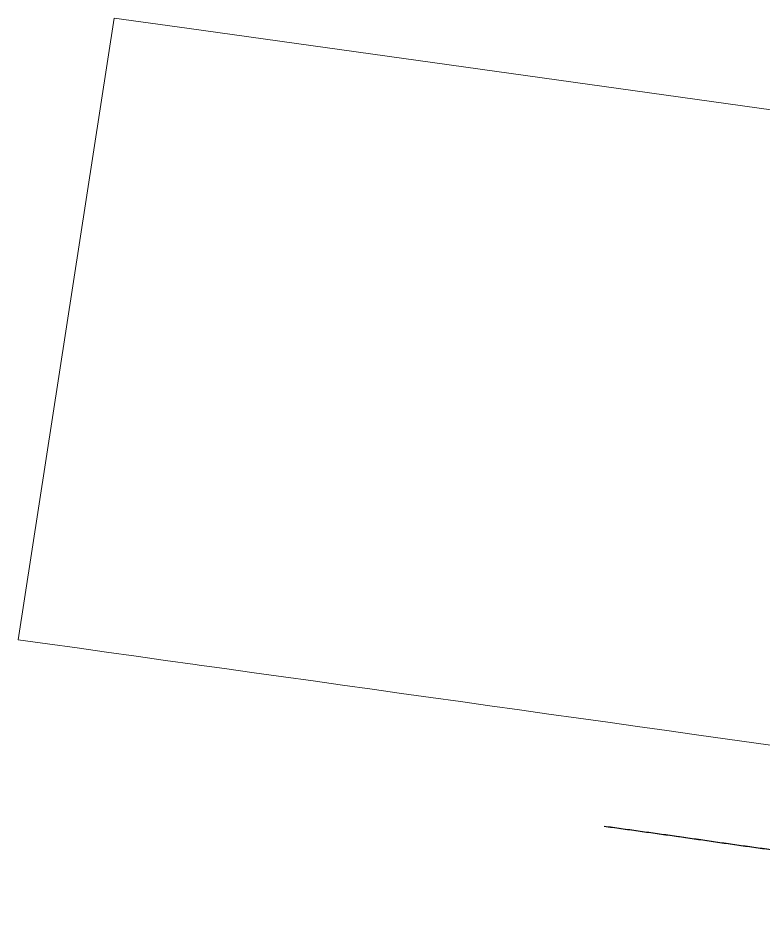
# Model space of a CAD drawing. Header units: metres. Extents: x 273078 to 274216, y 6095183 to 6095936.
# Drawn here: x 273077.7 to 273459.5, y 6095472.2 to 6095936 of the extents above; entities that cross this region are included whole.
import ezdxf

# ---------------------------------------------------------------- set-up
doc = ezdxf.new("R2010")
doc.units = ezdxf.units.M
doc.linetypes.add('Cable Exist OH', pattern=[1, 1, 0])
doc.layers.add('Cadastre Land Parcels_SP_EXT', color=9, linetype='Continuous', lineweight=5)
doc.layers.add('Mains_HV_EXT', color=7, linetype='Continuous')

msp = doc.modelspace()

# ---------------------------------------------------------------- linework, layer by layer
at = {"layer": 'Cadastre Land Parcels_SP_EXT', "linetype": 'Continuous'}
msp.add_lwpolyline([(273748.84, 6095849.14), (273163.97, 6095930.81), (273126.93, 6095935.98), (273077.68, 6095617.73), (273092.77, 6095615.62), (273107.87, 6095613.5), (273122.97, 6095611.38), (273138.06, 6095609.27), (273153.16, 6095607.15), (273168.26, 6095605.04), (273170.34, 6095604.75), (273183.36, 6095602.92), (273198.46, 6095600.81), (273213.55, 6095598.69), (273228.65, 6095596.58), (273243.75, 6095594.46), (273258.84, 6095592.35), (273273.94, 6095590.23), (273289.04, 6095588.12), (273304.14, 6095586), (273319.23, 6095583.89), (273334.33, 6095581.77), (273349.43, 6095579.66), (273364.53, 6095577.54), (273379.62, 6095575.43), (273394.72, 6095573.31), (273409.82, 6095571.2), (273424.92, 6095569.08), (273470.21, 6095562.73)], dxfattribs=at)
at = {"layer": 'Mains_HV_EXT', "linetype": 'Cable Exist OH'}
msp.add_lwpolyline([(273736.57, 6095472.21), (273687.19, 6095479.08), (273637.41, 6095485.91), (273591.46, 6095492.39), (273531.77, 6095500.68), (273493.52, 6095506), (273446.63, 6095512.37), (273415.72, 6095516.82), (273377.68, 6095522.1)], dxfattribs=at)

doc.saveas('drawing.dxf')
